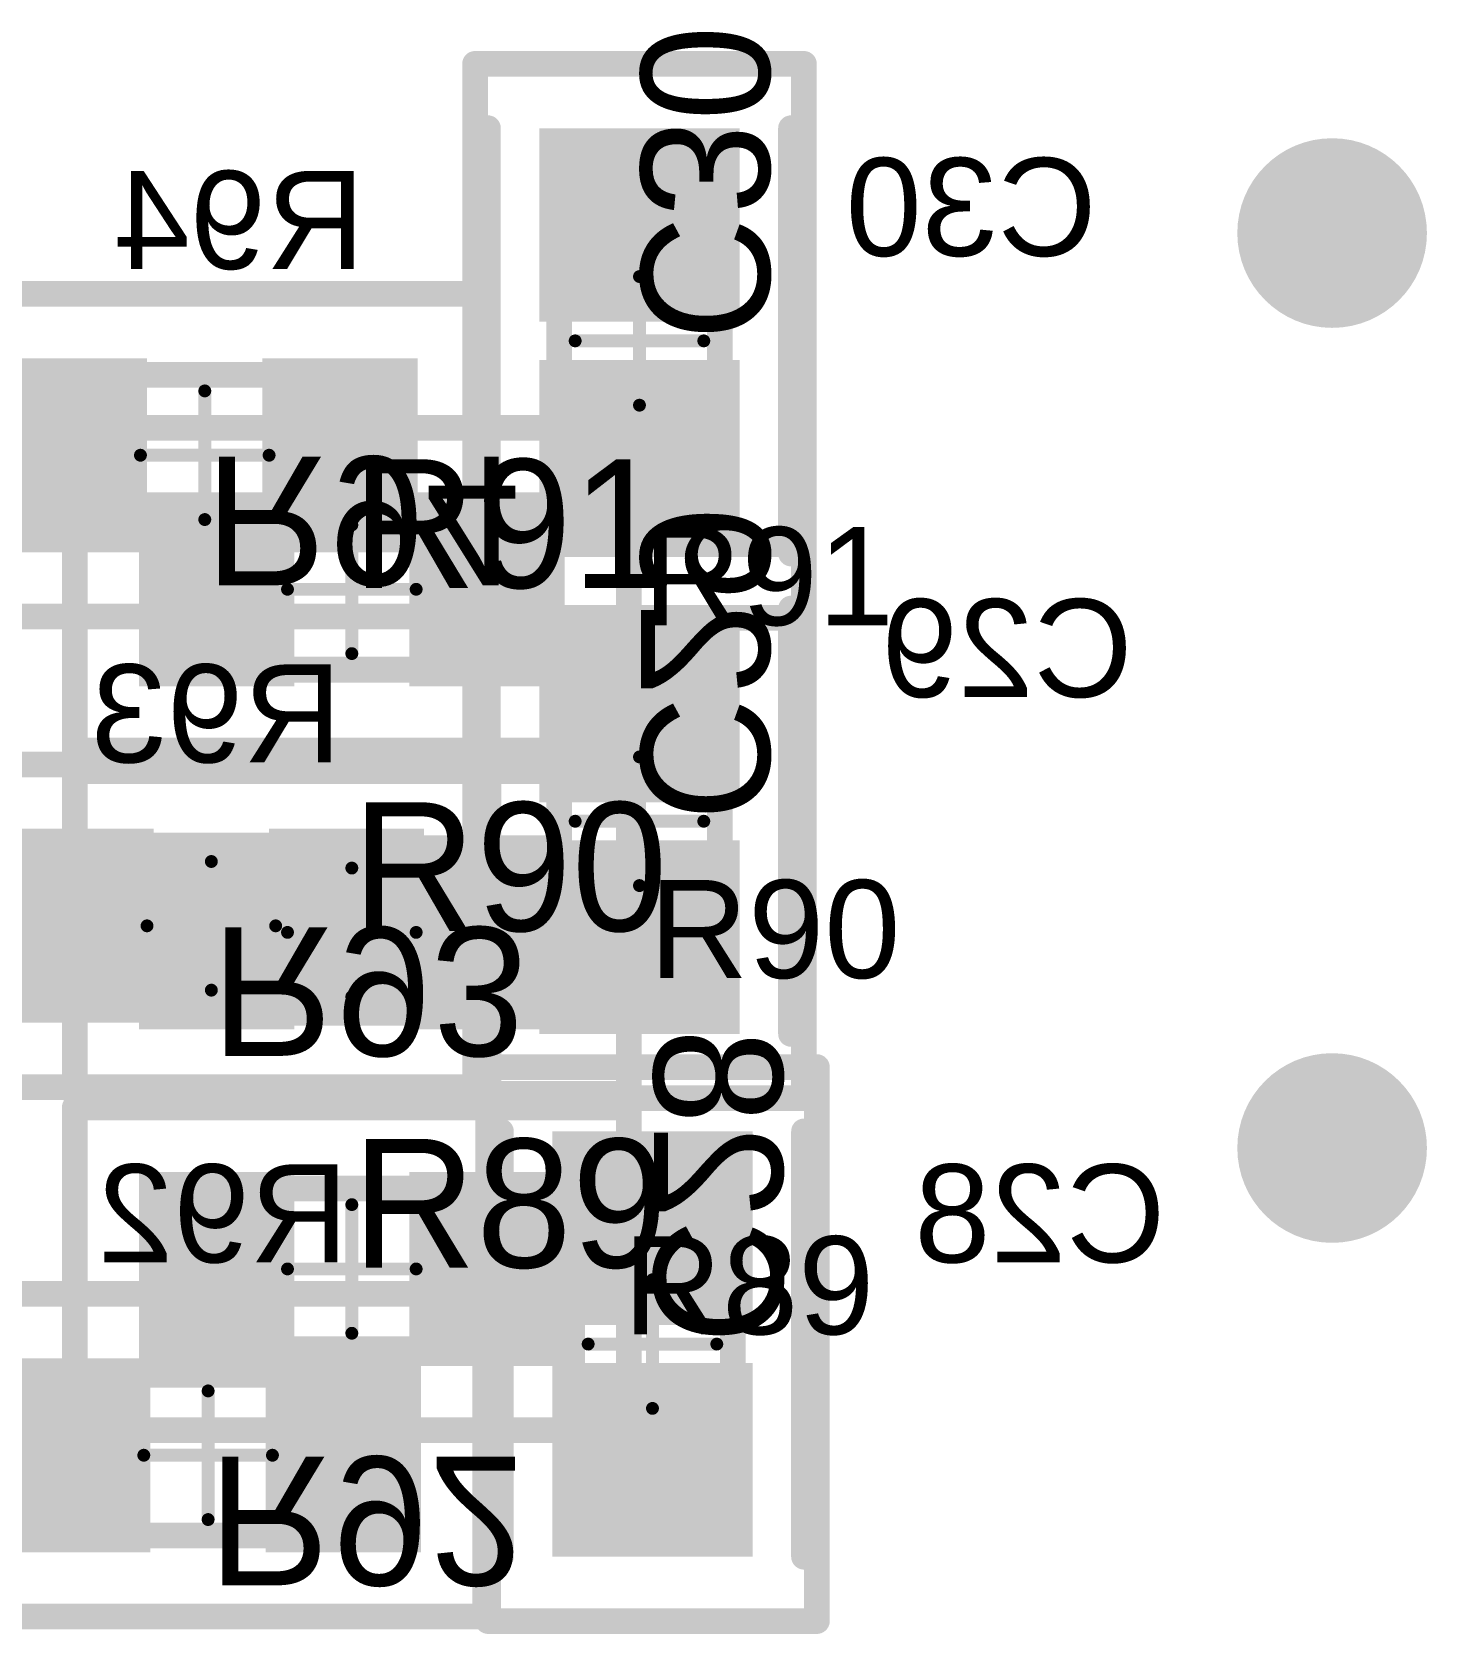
# Model space of a CAD drawing. Header units: millimetres. Extents: x 54 to 247, y 53 to 195.
# Drawn here: x 206.07 to 216.92, y 119.34 to 131.79 of the extents above; entities that cross this region are included whole.
import ezdxf

# ---------------------------------------------------------------- set-up
doc = ezdxf.new("R2010")
doc.units = ezdxf.units.MM
for name, color, linetype in [('BottomOverlay', 54, 'Continuous'), ('BottomPaste', 16, 'Continuous'), ('BottomSolder', 6, 'Continuous'), ('Mechanical10', 56, 'Continuous'), ('Mechanical12', 56, 'Continuous'), ('Mechanical15', 56, 'Continuous'), ('TopOverlay', 2, 'Continuous'), ('TopPaste', 8, 'Continuous'), ('TopSolder', 216, 'Continuous'), ('ViaHoleLayer', 16, 'Continuous')]:
    doc.layers.add(name, color=color, linetype=linetype)
doc.styles.add('Arial', font='arial.ttf', dxfattribs={"height": 0.2})

# ---------------------------------------------------------------- blocks, each defined once
blk = doc.blocks.new('V______CRCW0805__3_IPC_A_B_95')
at = {"layer": 'BottomPaste'}
for points in [[(-1.654, 0.754), (-0.448, 0.754), (-0.448, -0.754), (-1.654, -0.754)], [(0.448, 0.754), (1.654, 0.754), (1.654, -0.754), (0.448, -0.754)]]:
    blk.add_hatch(color=16, dxfattribs=at).paths.add_polyline_path(points)
at = {"layer": 'BottomSolder'}
for points in [[(-1.654, 0.754), (-0.448, 0.754), (-0.448, -0.754), (-1.654, -0.754)], [(0.448, 0.754), (1.654, 0.754), (1.654, -0.754), (0.448, -0.754)]]:
    blk.add_hatch(color=6, dxfattribs=at).paths.add_polyline_path(points)
at = {"layer": 'BottomOverlay', "const_width": 0.2}
for points in [[(-0.073, 0.625), (0.073, 0.625)], [(-0.073, -0.625), (0.073, -0.625)]]:
    blk.add_lwpolyline(points, dxfattribs=at)
at = {"layer": 'BottomOverlay', "const_width": 0.1}
for points in [[(-0.123, 0.625, 1), (-0.023, 0.625, 1)], [(0.023, 0.625, 1), (0.123, 0.625, 1)], [(-0.123, -0.625, 1), (-0.023, -0.625, 1)], [(0.023, -0.625, 1), (0.123, -0.625, 1)]]:
    blk.add_lwpolyline(points, format="xyb", close=True, dxfattribs=at)
at = {"layer": 'Mechanical10', "const_width": 0.2}
for points in [[(-2.154, 1.254), (2.154, 1.254)], [(-2.154, -1.254), (-2.154, 1.254)], [(2.154, -1.254), (2.154, 1.254)], [(-2.154, -1.254), (2.154, -1.254)]]:
    blk.add_lwpolyline(points, dxfattribs=at)
at = {"layer": 'Mechanical10', "const_width": 0.1}
for points in [[(-2.204, 1.254, 1), (-2.104, 1.254, 1)], [(-2.204, 1.254, 1), (-2.104, 1.254, 1)], [(2.104, 1.254, 1), (2.204, 1.254, 1)], [(2.104, 1.254, 1), (2.204, 1.254, 1)], [(-2.204, -1.254, 1), (-2.104, -1.254, 1)], [(-2.204, -1.254, 1), (-2.104, -1.254, 1)], [(2.104, -1.254, 1), (2.204, -1.254, 1)], [(2.104, -1.254, 1), (2.204, -1.254, 1)]]:
    blk.add_lwpolyline(points, format="xyb", close=True, dxfattribs=at)
at = {"layer": 'Mechanical12', "const_width": 0.2}
for points in [[(-1, 0.625), (1, 0.625)], [(-1, -0.625), (-1, 0.625)], [(1, -0.625), (1, 0.625)], [(-1, -0.625), (1, -0.625)]]:
    blk.add_lwpolyline(points, dxfattribs=at)
at = {"layer": 'Mechanical12', "const_width": 0.1}
for points in [[(-1.05, 0.625, 1), (-0.95, 0.625, 1)], [(-1.05, 0.625, 1), (-0.95, 0.625, 1)], [(0.95, 0.625, 1), (1.05, 0.625, 1)], [(0.95, 0.625, 1), (1.05, 0.625, 1)], [(-1.05, -0.625, 1), (-0.95, -0.625, 1)], [(-1.05, -0.625, 1), (-0.95, -0.625, 1)], [(0.95, -0.625, 1), (1.05, -0.625, 1)], [(0.95, -0.625, 1), (1.05, -0.625, 1)]]:
    blk.add_lwpolyline(points, format="xyb", close=True, dxfattribs=at)
at = {"layer": 'Mechanical15'}
for points, const_width in [([(-2.154, 1.254), (2.154, 1.254)], 0.2), ([(-2.154, -1.254), (-2.154, 1.254)], 0.2), ([(2.154, -1.254), (2.154, 1.254)], 0.2), ([(0, -0.5), (0, 0.5)], 0.1), ([(-0.5, 0), (0.5, 0)], 0.1), ([(-2.154, -1.254), (2.154, -1.254)], 0.2)]:
    blk.add_lwpolyline(points, dxfattribs=dict(at, const_width=const_width))
for points, const_width in [([(-2.204, 1.254, 1), (-2.104, 1.254, 1)], 0.1), ([(-2.204, 1.254, 1), (-2.104, 1.254, 1)], 0.1), ([(2.104, 1.254, 1), (2.204, 1.254, 1)], 0.1), ([(2.104, 1.254, 1), (2.204, 1.254, 1)], 0.1), ([(-0.025, 0.5, 1), (0.025, 0.5, 1)], 0.05), ([(-0.525, 0, 1), (-0.475, 0, 1)], 0.05), ([(0.475, 0, 1), (0.525, 0, 1)], 0.05), ([(-0.025, -0.5, 1), (0.025, -0.5, 1)], 0.05), ([(-2.204, -1.254, 1), (-2.104, -1.254, 1)], 0.1), ([(-2.204, -1.254, 1), (-2.104, -1.254, 1)], 0.1), ([(2.104, -1.254, 1), (2.204, -1.254, 1)], 0.1), ([(2.104, -1.254, 1), (2.204, -1.254, 1)], 0.1)]:
    blk.add_lwpolyline(points, format="xyb", close=True, dxfattribs=dict(at, const_width=const_width))
at = {"layer": 'Mechanical10', "text_generation_flag": 2}
blk.add_text('R94', height=1, rotation=180, dxfattribs=at).set_placement((0, -0.011))
blk = doc.blocks.new('V______CRCW0805__3_IPC_A_B_96')
at = {"layer": 'BottomPaste'}
for points in [[(-1.654, 0.754), (-0.448, 0.754), (-0.448, -0.754), (-1.654, -0.754)], [(0.448, 0.754), (1.654, 0.754), (1.654, -0.754), (0.448, -0.754)]]:
    blk.add_hatch(color=16, dxfattribs=at).paths.add_polyline_path(points)
at = {"layer": 'BottomSolder'}
for points in [[(-1.654, 0.754), (-0.448, 0.754), (-0.448, -0.754), (-1.654, -0.754)], [(0.448, 0.754), (1.654, 0.754), (1.654, -0.754), (0.448, -0.754)]]:
    blk.add_hatch(color=6, dxfattribs=at).paths.add_polyline_path(points)
at = {"layer": 'BottomOverlay', "const_width": 0.2}
for points in [[(-0.073, 0.625), (0.073, 0.625)], [(-0.073, -0.625), (0.073, -0.625)]]:
    blk.add_lwpolyline(points, dxfattribs=at)
at = {"layer": 'BottomOverlay', "const_width": 0.1}
for points in [[(-0.123, 0.625, 1), (-0.023, 0.625, 1)], [(0.023, 0.625, 1), (0.123, 0.625, 1)], [(-0.123, -0.625, 1), (-0.023, -0.625, 1)], [(0.023, -0.625, 1), (0.123, -0.625, 1)]]:
    blk.add_lwpolyline(points, format="xyb", close=True, dxfattribs=at)
at = {"layer": 'Mechanical10', "const_width": 0.2}
for points in [[(-2.154, -1.254), (-2.154, 1.254)], [(-2.154, 1.254), (2.154, 1.254)], [(2.154, -1.254), (2.154, 1.254)], [(-2.154, -1.254), (2.154, -1.254)]]:
    blk.add_lwpolyline(points, dxfattribs=at)
at = {"layer": 'Mechanical10', "const_width": 0.1}
for points in [[(-2.204, 1.254, 1), (-2.104, 1.254, 1)], [(-2.204, 1.254, 1), (-2.104, 1.254, 1)], [(2.104, 1.254, 1), (2.204, 1.254, 1)], [(2.104, 1.254, 1), (2.204, 1.254, 1)], [(-2.204, -1.254, 1), (-2.104, -1.254, 1)], [(-2.204, -1.254, 1), (-2.104, -1.254, 1)], [(2.104, -1.254, 1), (2.204, -1.254, 1)], [(2.104, -1.254, 1), (2.204, -1.254, 1)]]:
    blk.add_lwpolyline(points, format="xyb", close=True, dxfattribs=at)
at = {"layer": 'Mechanical12', "const_width": 0.2}
for points in [[(-1, -0.625), (-1, 0.625)], [(-1, 0.625), (1, 0.625)], [(1, -0.625), (1, 0.625)], [(-1, -0.625), (1, -0.625)]]:
    blk.add_lwpolyline(points, dxfattribs=at)
at = {"layer": 'Mechanical12', "const_width": 0.1}
for points in [[(-1.05, 0.625, 1), (-0.95, 0.625, 1)], [(-1.05, 0.625, 1), (-0.95, 0.625, 1)], [(0.95, 0.625, 1), (1.05, 0.625, 1)], [(0.95, 0.625, 1), (1.05, 0.625, 1)], [(-1.05, -0.625, 1), (-0.95, -0.625, 1)], [(-1.05, -0.625, 1), (-0.95, -0.625, 1)], [(0.95, -0.625, 1), (1.05, -0.625, 1)], [(0.95, -0.625, 1), (1.05, -0.625, 1)]]:
    blk.add_lwpolyline(points, format="xyb", close=True, dxfattribs=at)
at = {"layer": 'Mechanical15'}
for points, const_width in [([(-2.154, -1.254), (-2.154, 1.254)], 0.2), ([(-2.154, 1.254), (2.154, 1.254)], 0.2), ([(2.154, -1.254), (2.154, 1.254)], 0.2), ([(0, -0.5), (0, 0.5)], 0.1), ([(-0.5, 0), (0.5, 0)], 0.1), ([(-2.154, -1.254), (2.154, -1.254)], 0.2)]:
    blk.add_lwpolyline(points, dxfattribs=dict(at, const_width=const_width))
for points, const_width in [([(-2.204, 1.254, 1), (-2.104, 1.254, 1)], 0.1), ([(-2.204, 1.254, 1), (-2.104, 1.254, 1)], 0.1), ([(2.104, 1.254, 1), (2.204, 1.254, 1)], 0.1), ([(2.104, 1.254, 1), (2.204, 1.254, 1)], 0.1), ([(-0.025, 0.5, 1), (0.025, 0.5, 1)], 0.05), ([(-0.525, 0, 1), (-0.475, 0, 1)], 0.05), ([(0.475, 0, 1), (0.525, 0, 1)], 0.05), ([(-0.025, -0.5, 1), (0.025, -0.5, 1)], 0.05), ([(-2.204, -1.254, 1), (-2.104, -1.254, 1)], 0.1), ([(-2.204, -1.254, 1), (-2.104, -1.254, 1)], 0.1), ([(2.104, -1.254, 1), (2.204, -1.254, 1)], 0.1), ([(2.104, -1.254, 1), (2.204, -1.254, 1)], 0.1)]:
    blk.add_lwpolyline(points, format="xyb", close=True, dxfattribs=dict(at, const_width=const_width))
at = {"layer": 'Mechanical10', "text_generation_flag": 2}
blk.add_text('R93', height=1, rotation=180, dxfattribs=at).set_placement((0, -0.011))
blk = doc.blocks.new('V______CRCW0805__3_IPC_A_B_97')
at = {"layer": 'BottomPaste'}
for points in [[(-1.654, 0.754), (-0.448, 0.754), (-0.448, -0.754), (-1.654, -0.754)], [(0.448, 0.754), (1.654, 0.754), (1.654, -0.754), (0.448, -0.754)]]:
    blk.add_hatch(color=16, dxfattribs=at).paths.add_polyline_path(points)
at = {"layer": 'BottomSolder'}
for points in [[(-1.654, 0.754), (-0.448, 0.754), (-0.448, -0.754), (-1.654, -0.754)], [(0.448, 0.754), (1.654, 0.754), (1.654, -0.754), (0.448, -0.754)]]:
    blk.add_hatch(color=6, dxfattribs=at).paths.add_polyline_path(points)
at = {"layer": 'BottomOverlay', "const_width": 0.2}
for points in [[(-0.073, 0.625), (0.073, 0.625)], [(-0.073, -0.625), (0.073, -0.625)]]:
    blk.add_lwpolyline(points, dxfattribs=at)
at = {"layer": 'BottomOverlay', "const_width": 0.1}
for points in [[(-0.123, 0.625, 1), (-0.023, 0.625, 1)], [(0.023, 0.625, 1), (0.123, 0.625, 1)], [(-0.123, -0.625, 1), (-0.023, -0.625, 1)], [(0.023, -0.625, 1), (0.123, -0.625, 1)]]:
    blk.add_lwpolyline(points, format="xyb", close=True, dxfattribs=at)
at = {"layer": 'Mechanical10', "const_width": 0.2}
for points in [[(-2.154, 1.254), (2.154, 1.254)], [(-2.154, -1.254), (-2.154, 1.254)], [(2.154, -1.254), (2.154, 1.254)], [(-2.154, -1.254), (2.154, -1.254)]]:
    blk.add_lwpolyline(points, dxfattribs=at)
at = {"layer": 'Mechanical10', "const_width": 0.1}
for points in [[(-2.204, 1.254, 1), (-2.104, 1.254, 1)], [(-2.204, 1.254, 1), (-2.104, 1.254, 1)], [(2.104, 1.254, 1), (2.204, 1.254, 1)], [(2.104, 1.254, 1), (2.204, 1.254, 1)], [(-2.204, -1.254, 1), (-2.104, -1.254, 1)], [(-2.204, -1.254, 1), (-2.104, -1.254, 1)], [(2.104, -1.254, 1), (2.204, -1.254, 1)], [(2.104, -1.254, 1), (2.204, -1.254, 1)]]:
    blk.add_lwpolyline(points, format="xyb", close=True, dxfattribs=at)
at = {"layer": 'Mechanical12', "const_width": 0.2}
for points in [[(-1, 0.625), (1, 0.625)], [(-1, -0.625), (-1, 0.625)], [(1, -0.625), (1, 0.625)], [(-1, -0.625), (1, -0.625)]]:
    blk.add_lwpolyline(points, dxfattribs=at)
at = {"layer": 'Mechanical12', "const_width": 0.1}
for points in [[(-1.05, 0.625, 1), (-0.95, 0.625, 1)], [(-1.05, 0.625, 1), (-0.95, 0.625, 1)], [(0.95, 0.625, 1), (1.05, 0.625, 1)], [(0.95, 0.625, 1), (1.05, 0.625, 1)], [(-1.05, -0.625, 1), (-0.95, -0.625, 1)], [(-1.05, -0.625, 1), (-0.95, -0.625, 1)], [(0.95, -0.625, 1), (1.05, -0.625, 1)], [(0.95, -0.625, 1), (1.05, -0.625, 1)]]:
    blk.add_lwpolyline(points, format="xyb", close=True, dxfattribs=at)
at = {"layer": 'Mechanical15'}
for points, const_width in [([(-2.154, 1.254), (2.154, 1.254)], 0.2), ([(-2.154, -1.254), (-2.154, 1.254)], 0.2), ([(2.154, -1.254), (2.154, 1.254)], 0.2), ([(0, -0.5), (0, 0.5)], 0.1), ([(-0.5, 0), (0.5, 0)], 0.1), ([(-2.154, -1.254), (2.154, -1.254)], 0.2)]:
    blk.add_lwpolyline(points, dxfattribs=dict(at, const_width=const_width))
for points, const_width in [([(-2.204, 1.254, 1), (-2.104, 1.254, 1)], 0.1), ([(-2.204, 1.254, 1), (-2.104, 1.254, 1)], 0.1), ([(2.104, 1.254, 1), (2.204, 1.254, 1)], 0.1), ([(2.104, 1.254, 1), (2.204, 1.254, 1)], 0.1), ([(-0.025, 0.5, 1), (0.025, 0.5, 1)], 0.05), ([(-0.525, 0, 1), (-0.475, 0, 1)], 0.05), ([(0.475, 0, 1), (0.525, 0, 1)], 0.05), ([(-0.025, -0.5, 1), (0.025, -0.5, 1)], 0.05), ([(-2.204, -1.254, 1), (-2.104, -1.254, 1)], 0.1), ([(-2.204, -1.254, 1), (-2.104, -1.254, 1)], 0.1), ([(2.104, -1.254, 1), (2.204, -1.254, 1)], 0.1), ([(2.104, -1.254, 1), (2.204, -1.254, 1)], 0.1)]:
    blk.add_lwpolyline(points, format="xyb", close=True, dxfattribs=dict(at, const_width=const_width))
at = {"layer": 'Mechanical10', "text_generation_flag": 2}
blk.add_text('R92', height=1, rotation=180, dxfattribs=at).set_placement((0, -0.011))
blk = doc.blocks.new('V______CRCW0805__3_IPC_A_98')
at = {"layer": 'TopPaste'}
for points in [[(-1.654, 0.754), (-0.448, 0.754), (-0.448, -0.754), (-1.654, -0.754)], [(0.448, 0.754), (1.654, 0.754), (1.654, -0.754), (0.448, -0.754)]]:
    blk.add_hatch(color=8, dxfattribs=at).paths.add_polyline_path(points)
at = {"layer": 'TopSolder'}
for points in [[(-1.654, 0.754), (-0.448, 0.754), (-0.448, -0.754), (-1.654, -0.754)], [(0.448, 0.754), (1.654, 0.754), (1.654, -0.754), (0.448, -0.754)]]:
    blk.add_hatch(color=216, dxfattribs=at).paths.add_polyline_path(points)
at = {"layer": 'Mechanical10', "const_width": 0.2}
for points in [[(-2.154, 1.254), (2.154, 1.254)], [(-2.154, -1.254), (-2.154, 1.254)], [(2.154, -1.254), (2.154, 1.254)], [(-2.154, -1.254), (2.154, -1.254)]]:
    blk.add_lwpolyline(points, dxfattribs=at)
at = {"layer": 'Mechanical10', "const_width": 0.1}
for points in [[(-2.204, 1.254, 1), (-2.104, 1.254, 1)], [(-2.204, 1.254, 1), (-2.104, 1.254, 1)], [(2.104, 1.254, 1), (2.204, 1.254, 1)], [(2.104, 1.254, 1), (2.204, 1.254, 1)], [(-2.204, -1.254, 1), (-2.104, -1.254, 1)], [(-2.204, -1.254, 1), (-2.104, -1.254, 1)], [(2.104, -1.254, 1), (2.204, -1.254, 1)], [(2.104, -1.254, 1), (2.204, -1.254, 1)]]:
    blk.add_lwpolyline(points, format="xyb", close=True, dxfattribs=at)
at = {"layer": 'Mechanical12', "const_width": 0.2}
for points in [[(-1, 0.625), (1, 0.625)], [(-1, -0.625), (-1, 0.625)], [(1, -0.625), (1, 0.625)], [(-1, -0.625), (1, -0.625)]]:
    blk.add_lwpolyline(points, dxfattribs=at)
at = {"layer": 'Mechanical12', "const_width": 0.1}
for points in [[(-1.05, 0.625, 1), (-0.95, 0.625, 1)], [(-1.05, 0.625, 1), (-0.95, 0.625, 1)], [(0.95, 0.625, 1), (1.05, 0.625, 1)], [(0.95, 0.625, 1), (1.05, 0.625, 1)], [(-1.05, -0.625, 1), (-0.95, -0.625, 1)], [(-1.05, -0.625, 1), (-0.95, -0.625, 1)], [(0.95, -0.625, 1), (1.05, -0.625, 1)], [(0.95, -0.625, 1), (1.05, -0.625, 1)]]:
    blk.add_lwpolyline(points, format="xyb", close=True, dxfattribs=at)
at = {"layer": 'Mechanical15'}
for points, const_width in [([(-2.154, 1.254), (2.154, 1.254)], 0.2), ([(-2.154, -1.254), (-2.154, 1.254)], 0.2), ([(2.154, -1.254), (2.154, 1.254)], 0.2), ([(0, -0.5), (0, 0.5)], 0.1), ([(-0.5, 0), (0.5, 0)], 0.1), ([(-2.154, -1.254), (2.154, -1.254)], 0.2)]:
    blk.add_lwpolyline(points, dxfattribs=dict(at, const_width=const_width))
for points, const_width in [([(-2.204, 1.254, 1), (-2.104, 1.254, 1)], 0.1), ([(-2.204, 1.254, 1), (-2.104, 1.254, 1)], 0.1), ([(2.104, 1.254, 1), (2.204, 1.254, 1)], 0.1), ([(2.104, 1.254, 1), (2.204, 1.254, 1)], 0.1), ([(-0.025, 0.5, 1), (0.025, 0.5, 1)], 0.05), ([(-0.525, 0, 1), (-0.475, 0, 1)], 0.05), ([(0.475, 0, 1), (0.525, 0, 1)], 0.05), ([(-0.025, -0.5, 1), (0.025, -0.5, 1)], 0.05), ([(-2.204, -1.254, 1), (-2.104, -1.254, 1)], 0.1), ([(-2.204, -1.254, 1), (-2.104, -1.254, 1)], 0.1), ([(2.104, -1.254, 1), (2.204, -1.254, 1)], 0.1), ([(2.104, -1.254, 1), (2.204, -1.254, 1)], 0.1)]:
    blk.add_lwpolyline(points, format="xyb", close=True, dxfattribs=dict(at, const_width=const_width))
at = {"layer": 'TopOverlay', "const_width": 0.2}
for points in [[(-0.073, 0.625), (0.073, 0.625)], [(-0.073, -0.625), (0.073, -0.625)]]:
    blk.add_lwpolyline(points, dxfattribs=at)
at = {"layer": 'TopOverlay', "const_width": 0.1}
for points in [[(-0.123, 0.625, 1), (-0.023, 0.625, 1)], [(0.023, 0.625, 1), (0.123, 0.625, 1)], [(-0.123, -0.625, 1), (-0.023, -0.625, 1)], [(0.023, -0.625, 1), (0.123, -0.625, 1)]]:
    blk.add_lwpolyline(points, format="xyb", close=True, dxfattribs=at)
at = {"layer": 'Mechanical10'}
blk.add_text('R91', height=1, rotation=360, dxfattribs=at).set_placement((0, 0.011))
blk = doc.blocks.new('V______CRCW0805__3_IPC_A_99')
at = {"layer": 'TopPaste'}
for points in [[(-1.654, 0.754), (-0.448, 0.754), (-0.448, -0.754), (-1.654, -0.754)], [(0.448, 0.754), (1.654, 0.754), (1.654, -0.754), (0.448, -0.754)]]:
    blk.add_hatch(color=8, dxfattribs=at).paths.add_polyline_path(points)
at = {"layer": 'TopSolder'}
for points in [[(-1.654, 0.754), (-0.448, 0.754), (-0.448, -0.754), (-1.654, -0.754)], [(0.448, 0.754), (1.654, 0.754), (1.654, -0.754), (0.448, -0.754)]]:
    blk.add_hatch(color=216, dxfattribs=at).paths.add_polyline_path(points)
at = {"layer": 'Mechanical10', "const_width": 0.2}
for points in [[(-2.154, 1.254), (2.154, 1.254)], [(-2.154, -1.254), (-2.154, 1.254)], [(2.154, -1.254), (2.154, 1.254)], [(-2.154, -1.254), (2.154, -1.254)]]:
    blk.add_lwpolyline(points, dxfattribs=at)
at = {"layer": 'Mechanical10', "const_width": 0.1}
for points in [[(-2.204, 1.254, 1), (-2.104, 1.254, 1)], [(-2.204, 1.254, 1), (-2.104, 1.254, 1)], [(2.104, 1.254, 1), (2.204, 1.254, 1)], [(2.104, 1.254, 1), (2.204, 1.254, 1)], [(-2.204, -1.254, 1), (-2.104, -1.254, 1)], [(-2.204, -1.254, 1), (-2.104, -1.254, 1)], [(2.104, -1.254, 1), (2.204, -1.254, 1)], [(2.104, -1.254, 1), (2.204, -1.254, 1)]]:
    blk.add_lwpolyline(points, format="xyb", close=True, dxfattribs=at)
at = {"layer": 'Mechanical12', "const_width": 0.2}
for points in [[(-1, 0.625), (1, 0.625)], [(-1, -0.625), (-1, 0.625)], [(1, -0.625), (1, 0.625)], [(-1, -0.625), (1, -0.625)]]:
    blk.add_lwpolyline(points, dxfattribs=at)
at = {"layer": 'Mechanical12', "const_width": 0.1}
for points in [[(-1.05, 0.625, 1), (-0.95, 0.625, 1)], [(-1.05, 0.625, 1), (-0.95, 0.625, 1)], [(0.95, 0.625, 1), (1.05, 0.625, 1)], [(0.95, 0.625, 1), (1.05, 0.625, 1)], [(-1.05, -0.625, 1), (-0.95, -0.625, 1)], [(-1.05, -0.625, 1), (-0.95, -0.625, 1)], [(0.95, -0.625, 1), (1.05, -0.625, 1)], [(0.95, -0.625, 1), (1.05, -0.625, 1)]]:
    blk.add_lwpolyline(points, format="xyb", close=True, dxfattribs=at)
at = {"layer": 'Mechanical15'}
for points, const_width in [([(-2.154, 1.254), (2.154, 1.254)], 0.2), ([(-2.154, -1.254), (-2.154, 1.254)], 0.2), ([(2.154, -1.254), (2.154, 1.254)], 0.2), ([(0, -0.5), (0, 0.5)], 0.1), ([(-0.5, 0), (0.5, 0)], 0.1), ([(-2.154, -1.254), (2.154, -1.254)], 0.2)]:
    blk.add_lwpolyline(points, dxfattribs=dict(at, const_width=const_width))
for points, const_width in [([(-2.204, 1.254, 1), (-2.104, 1.254, 1)], 0.1), ([(-2.204, 1.254, 1), (-2.104, 1.254, 1)], 0.1), ([(2.104, 1.254, 1), (2.204, 1.254, 1)], 0.1), ([(2.104, 1.254, 1), (2.204, 1.254, 1)], 0.1), ([(-0.025, 0.5, 1), (0.025, 0.5, 1)], 0.05), ([(-0.525, 0, 1), (-0.475, 0, 1)], 0.05), ([(0.475, 0, 1), (0.525, 0, 1)], 0.05), ([(-0.025, -0.5, 1), (0.025, -0.5, 1)], 0.05), ([(-2.204, -1.254, 1), (-2.104, -1.254, 1)], 0.1), ([(-2.204, -1.254, 1), (-2.104, -1.254, 1)], 0.1), ([(2.104, -1.254, 1), (2.204, -1.254, 1)], 0.1), ([(2.104, -1.254, 1), (2.204, -1.254, 1)], 0.1)]:
    blk.add_lwpolyline(points, format="xyb", close=True, dxfattribs=dict(at, const_width=const_width))
at = {"layer": 'TopOverlay', "const_width": 0.2}
for points in [[(-0.073, 0.625), (0.073, 0.625)], [(-0.073, -0.625), (0.073, -0.625)]]:
    blk.add_lwpolyline(points, dxfattribs=at)
at = {"layer": 'TopOverlay', "const_width": 0.1}
for points in [[(-0.123, 0.625, 1), (-0.023, 0.625, 1)], [(0.023, 0.625, 1), (0.123, 0.625, 1)], [(-0.123, -0.625, 1), (-0.023, -0.625, 1)], [(0.023, -0.625, 1), (0.123, -0.625, 1)]]:
    blk.add_lwpolyline(points, format="xyb", close=True, dxfattribs=at)
at = {"layer": 'Mechanical10'}
blk.add_text('R90', height=1, rotation=360, dxfattribs=at).set_placement((0, 0.011))
blk = doc.blocks.new('V______CRCW0805__3_IPC_A_100')
at = {"layer": 'TopPaste'}
for points in [[(-1.654, 0.754), (-0.448, 0.754), (-0.448, -0.754), (-1.654, -0.754)], [(0.448, 0.754), (1.654, 0.754), (1.654, -0.754), (0.448, -0.754)]]:
    blk.add_hatch(color=8, dxfattribs=at).paths.add_polyline_path(points)
at = {"layer": 'TopSolder'}
for points in [[(-1.654, 0.754), (-0.448, 0.754), (-0.448, -0.754), (-1.654, -0.754)], [(0.448, 0.754), (1.654, 0.754), (1.654, -0.754), (0.448, -0.754)]]:
    blk.add_hatch(color=216, dxfattribs=at).paths.add_polyline_path(points)
at = {"layer": 'Mechanical10', "const_width": 0.2}
for points in [[(-2.154, 1.254), (2.154, 1.254)], [(-2.154, -1.254), (-2.154, 1.254)], [(2.154, -1.254), (2.154, 1.254)], [(-2.154, -1.254), (2.154, -1.254)]]:
    blk.add_lwpolyline(points, dxfattribs=at)
at = {"layer": 'Mechanical10', "const_width": 0.1}
for points in [[(-2.204, 1.254, 1), (-2.104, 1.254, 1)], [(-2.204, 1.254, 1), (-2.104, 1.254, 1)], [(2.104, 1.254, 1), (2.204, 1.254, 1)], [(2.104, 1.254, 1), (2.204, 1.254, 1)], [(-2.204, -1.254, 1), (-2.104, -1.254, 1)], [(-2.204, -1.254, 1), (-2.104, -1.254, 1)], [(2.104, -1.254, 1), (2.204, -1.254, 1)], [(2.104, -1.254, 1), (2.204, -1.254, 1)]]:
    blk.add_lwpolyline(points, format="xyb", close=True, dxfattribs=at)
at = {"layer": 'Mechanical12', "const_width": 0.2}
for points in [[(-1, 0.625), (1, 0.625)], [(-1, -0.625), (-1, 0.625)], [(1, -0.625), (1, 0.625)], [(-1, -0.625), (1, -0.625)]]:
    blk.add_lwpolyline(points, dxfattribs=at)
at = {"layer": 'Mechanical12', "const_width": 0.1}
for points in [[(-1.05, 0.625, 1), (-0.95, 0.625, 1)], [(-1.05, 0.625, 1), (-0.95, 0.625, 1)], [(0.95, 0.625, 1), (1.05, 0.625, 1)], [(0.95, 0.625, 1), (1.05, 0.625, 1)], [(-1.05, -0.625, 1), (-0.95, -0.625, 1)], [(-1.05, -0.625, 1), (-0.95, -0.625, 1)], [(0.95, -0.625, 1), (1.05, -0.625, 1)], [(0.95, -0.625, 1), (1.05, -0.625, 1)]]:
    blk.add_lwpolyline(points, format="xyb", close=True, dxfattribs=at)
at = {"layer": 'Mechanical15'}
for points, const_width in [([(-2.154, 1.254), (2.154, 1.254)], 0.2), ([(-2.154, -1.254), (-2.154, 1.254)], 0.2), ([(2.154, -1.254), (2.154, 1.254)], 0.2), ([(0, -0.5), (0, 0.5)], 0.1), ([(-0.5, 0), (0.5, 0)], 0.1), ([(-2.154, -1.254), (2.154, -1.254)], 0.2)]:
    blk.add_lwpolyline(points, dxfattribs=dict(at, const_width=const_width))
for points, const_width in [([(-2.204, 1.254, 1), (-2.104, 1.254, 1)], 0.1), ([(-2.204, 1.254, 1), (-2.104, 1.254, 1)], 0.1), ([(2.104, 1.254, 1), (2.204, 1.254, 1)], 0.1), ([(2.104, 1.254, 1), (2.204, 1.254, 1)], 0.1), ([(-0.025, 0.5, 1), (0.025, 0.5, 1)], 0.05), ([(-0.525, 0, 1), (-0.475, 0, 1)], 0.05), ([(0.475, 0, 1), (0.525, 0, 1)], 0.05), ([(-0.025, -0.5, 1), (0.025, -0.5, 1)], 0.05), ([(-2.204, -1.254, 1), (-2.104, -1.254, 1)], 0.1), ([(-2.204, -1.254, 1), (-2.104, -1.254, 1)], 0.1), ([(2.104, -1.254, 1), (2.204, -1.254, 1)], 0.1), ([(2.104, -1.254, 1), (2.204, -1.254, 1)], 0.1)]:
    blk.add_lwpolyline(points, format="xyb", close=True, dxfattribs=dict(at, const_width=const_width))
at = {"layer": 'TopOverlay', "const_width": 0.2}
for points in [[(-0.073, 0.625), (0.073, 0.625)], [(-0.073, -0.625), (0.073, -0.625)]]:
    blk.add_lwpolyline(points, dxfattribs=at)
at = {"layer": 'TopOverlay', "const_width": 0.1}
for points in [[(-0.123, 0.625, 1), (-0.023, 0.625, 1)], [(0.023, 0.625, 1), (0.123, 0.625, 1)], [(-0.123, -0.625, 1), (-0.023, -0.625, 1)], [(0.023, -0.625, 1), (0.123, -0.625, 1)]]:
    blk.add_lwpolyline(points, format="xyb", close=True, dxfattribs=at)
at = {"layer": 'Mechanical10'}
blk.add_text('R89', height=1, rotation=360, dxfattribs=at).set_placement((0, 0.011))
blk = doc.blocks.new('KEMET_C0805C_DN_IPC_A_B_156')
at = {"layer": 'BottomPaste'}
for points in [[(-1.653, 0.778), (-0.148, 0.778), (-0.148, -0.778), (-1.653, -0.778)], [(0.148, 0.778), (1.653, 0.778), (1.653, -0.778), (0.148, -0.778)]]:
    blk.add_hatch(color=16, dxfattribs=at).paths.add_polyline_path(points)
at = {"layer": 'BottomSolder'}
for points in [[(-1.653, 0.778), (-0.148, 0.778), (-0.148, -0.778), (-1.653, -0.778)], [(0.148, 0.778), (1.653, 0.778), (1.653, -0.778), (0.148, -0.778)]]:
    blk.add_hatch(color=6, dxfattribs=at).paths.add_polyline_path(points)
at = {"layer": 'BottomOverlay', "const_width": 0.2}
for points in [[(-1.653, 1.178), (1.653, 1.178)], [(-1.653, -1.178), (1.653, -1.178)]]:
    blk.add_lwpolyline(points, dxfattribs=at)
at = {"layer": 'BottomOverlay', "const_width": 0.1}
for points in [[(-1.703, 1.178, 1), (-1.603, 1.178, 1)], [(1.603, 1.178, 1), (1.703, 1.178, 1)], [(-1.703, -1.178, 1), (-1.603, -1.178, 1)], [(1.603, -1.178, 1), (1.703, -1.178, 1)]]:
    blk.add_lwpolyline(points, format="xyb", close=True, dxfattribs=at)
at = {"layer": 'Mechanical10', "const_width": 0.2}
for points in [[(-2.153, 1.278), (2.153, 1.278)], [(-2.153, 1.278), (-2.153, -1.278)], [(2.153, 1.278), (2.153, -1.278)], [(-2.153, -1.278), (2.153, -1.278)]]:
    blk.add_lwpolyline(points, dxfattribs=at)
at = {"layer": 'Mechanical10', "const_width": 0.1}
for points in [[(-2.203, 1.278, 1), (-2.103, 1.278, 1)], [(-2.203, 1.278, 1), (-2.103, 1.278, 1)], [(2.103, 1.278, 1), (2.203, 1.278, 1)], [(2.103, 1.278, 1), (2.203, 1.278, 1)], [(-2.203, -1.278, 1), (-2.103, -1.278, 1)], [(-2.203, -1.278, 1), (-2.103, -1.278, 1)], [(2.103, -1.278, 1), (2.203, -1.278, 1)], [(2.103, -1.278, 1), (2.203, -1.278, 1)]]:
    blk.add_lwpolyline(points, format="xyb", close=True, dxfattribs=at)
at = {"layer": 'Mechanical12', "const_width": 0.2}
for points in [[(-1, 0.625), (1, 0.625)], [(-1, 0.625), (-1, -0.625)], [(1, 0.625), (1, -0.625)], [(-1, -0.625), (1, -0.625)]]:
    blk.add_lwpolyline(points, dxfattribs=at)
at = {"layer": 'Mechanical12', "const_width": 0.1}
for points in [[(-1.05, 0.625, 1), (-0.95, 0.625, 1)], [(-1.05, 0.625, 1), (-0.95, 0.625, 1)], [(0.95, 0.625, 1), (1.05, 0.625, 1)], [(0.95, 0.625, 1), (1.05, 0.625, 1)], [(-1.05, -0.625, 1), (-0.95, -0.625, 1)], [(-1.05, -0.625, 1), (-0.95, -0.625, 1)], [(0.95, -0.625, 1), (1.05, -0.625, 1)], [(0.95, -0.625, 1), (1.05, -0.625, 1)]]:
    blk.add_lwpolyline(points, format="xyb", close=True, dxfattribs=at)
at = {"layer": 'Mechanical15'}
for points, const_width in [([(-2.153, 1.278), (2.153, 1.278)], 0.2), ([(-2.153, 1.278), (-2.153, -1.278)], 0.2), ([(2.153, 1.278), (2.153, -1.278)], 0.2), ([(0, 0.5), (0, -0.5)], 0.1), ([(-0.5, 0), (0.5, 0)], 0.1), ([(-2.153, -1.278), (2.153, -1.278)], 0.2)]:
    blk.add_lwpolyline(points, dxfattribs=dict(at, const_width=const_width))
for points, const_width in [([(-2.203, 1.278, 1), (-2.103, 1.278, 1)], 0.1), ([(-2.203, 1.278, 1), (-2.103, 1.278, 1)], 0.1), ([(2.103, 1.278, 1), (2.203, 1.278, 1)], 0.1), ([(2.103, 1.278, 1), (2.203, 1.278, 1)], 0.1), ([(-0.025, 0.5, 1), (0.025, 0.5, 1)], 0.05), ([(-0.525, 0, 1), (-0.475, 0, 1)], 0.05), ([(0.475, 0, 1), (0.525, 0, 1)], 0.05), ([(-0.025, -0.5, 1), (0.025, -0.5, 1)], 0.05), ([(-2.203, -1.278, 1), (-2.103, -1.278, 1)], 0.1), ([(-2.203, -1.278, 1), (-2.103, -1.278, 1)], 0.1), ([(2.103, -1.278, 1), (2.203, -1.278, 1)], 0.1), ([(2.103, -1.278, 1), (2.203, -1.278, 1)], 0.1)]:
    blk.add_lwpolyline(points, format="xyb", close=True, dxfattribs=dict(at, const_width=const_width))
at = {"layer": 'Mechanical10', "text_generation_flag": 2}
blk.add_text('C30', height=1, rotation=180, dxfattribs=at).set_placement((0, -0.011))
blk = doc.blocks.new('KEMET_C0805C_DN_IPC_A_B_157')
at = {"layer": 'BottomPaste'}
for points in [[(-1.653, 0.778), (-0.148, 0.778), (-0.148, -0.778), (-1.653, -0.778)], [(0.148, 0.778), (1.653, 0.778), (1.653, -0.778), (0.148, -0.778)]]:
    blk.add_hatch(color=16, dxfattribs=at).paths.add_polyline_path(points)
at = {"layer": 'BottomSolder'}
for points in [[(-1.653, 0.778), (-0.148, 0.778), (-0.148, -0.778), (-1.653, -0.778)], [(0.148, 0.778), (1.653, 0.778), (1.653, -0.778), (0.148, -0.778)]]:
    blk.add_hatch(color=6, dxfattribs=at).paths.add_polyline_path(points)
at = {"layer": 'BottomOverlay', "const_width": 0.2}
for points in [[(-1.653, 1.178), (1.653, 1.178)], [(-1.653, -1.178), (1.653, -1.178)]]:
    blk.add_lwpolyline(points, dxfattribs=at)
at = {"layer": 'BottomOverlay', "const_width": 0.1}
for points in [[(-1.703, 1.178, 1), (-1.603, 1.178, 1)], [(1.603, 1.178, 1), (1.703, 1.178, 1)], [(-1.703, -1.178, 1), (-1.603, -1.178, 1)], [(1.603, -1.178, 1), (1.703, -1.178, 1)]]:
    blk.add_lwpolyline(points, format="xyb", close=True, dxfattribs=at)
at = {"layer": 'Mechanical10', "const_width": 0.2}
for points in [[(-2.153, 1.278), (2.153, 1.278)], [(-2.153, 1.278), (-2.153, -1.278)], [(2.153, 1.278), (2.153, -1.278)], [(-2.153, -1.278), (2.153, -1.278)]]:
    blk.add_lwpolyline(points, dxfattribs=at)
at = {"layer": 'Mechanical10', "const_width": 0.1}
for points in [[(-2.203, 1.278, 1), (-2.103, 1.278, 1)], [(-2.203, 1.278, 1), (-2.103, 1.278, 1)], [(2.103, 1.278, 1), (2.203, 1.278, 1)], [(2.103, 1.278, 1), (2.203, 1.278, 1)], [(-2.203, -1.278, 1), (-2.103, -1.278, 1)], [(-2.203, -1.278, 1), (-2.103, -1.278, 1)], [(2.103, -1.278, 1), (2.203, -1.278, 1)], [(2.103, -1.278, 1), (2.203, -1.278, 1)]]:
    blk.add_lwpolyline(points, format="xyb", close=True, dxfattribs=at)
at = {"layer": 'Mechanical12', "const_width": 0.2}
for points in [[(-1, 0.625), (1, 0.625)], [(-1, 0.625), (-1, -0.625)], [(1, 0.625), (1, -0.625)], [(-1, -0.625), (1, -0.625)]]:
    blk.add_lwpolyline(points, dxfattribs=at)
at = {"layer": 'Mechanical12', "const_width": 0.1}
for points in [[(-1.05, 0.625, 1), (-0.95, 0.625, 1)], [(-1.05, 0.625, 1), (-0.95, 0.625, 1)], [(0.95, 0.625, 1), (1.05, 0.625, 1)], [(0.95, 0.625, 1), (1.05, 0.625, 1)], [(-1.05, -0.625, 1), (-0.95, -0.625, 1)], [(-1.05, -0.625, 1), (-0.95, -0.625, 1)], [(0.95, -0.625, 1), (1.05, -0.625, 1)], [(0.95, -0.625, 1), (1.05, -0.625, 1)]]:
    blk.add_lwpolyline(points, format="xyb", close=True, dxfattribs=at)
at = {"layer": 'Mechanical15'}
for points, const_width in [([(-2.153, 1.278), (2.153, 1.278)], 0.2), ([(-2.153, 1.278), (-2.153, -1.278)], 0.2), ([(2.153, 1.278), (2.153, -1.278)], 0.2), ([(0, 0.5), (0, -0.5)], 0.1), ([(-0.5, 0), (0.5, 0)], 0.1), ([(-2.153, -1.278), (2.153, -1.278)], 0.2)]:
    blk.add_lwpolyline(points, dxfattribs=dict(at, const_width=const_width))
for points, const_width in [([(-2.203, 1.278, 1), (-2.103, 1.278, 1)], 0.1), ([(-2.203, 1.278, 1), (-2.103, 1.278, 1)], 0.1), ([(2.103, 1.278, 1), (2.203, 1.278, 1)], 0.1), ([(2.103, 1.278, 1), (2.203, 1.278, 1)], 0.1), ([(-0.025, 0.5, 1), (0.025, 0.5, 1)], 0.05), ([(-0.525, 0, 1), (-0.475, 0, 1)], 0.05), ([(0.475, 0, 1), (0.525, 0, 1)], 0.05), ([(-0.025, -0.5, 1), (0.025, -0.5, 1)], 0.05), ([(-2.203, -1.278, 1), (-2.103, -1.278, 1)], 0.1), ([(-2.203, -1.278, 1), (-2.103, -1.278, 1)], 0.1), ([(2.103, -1.278, 1), (2.203, -1.278, 1)], 0.1), ([(2.103, -1.278, 1), (2.203, -1.278, 1)], 0.1)]:
    blk.add_lwpolyline(points, format="xyb", close=True, dxfattribs=dict(at, const_width=const_width))
at = {"layer": 'Mechanical10', "text_generation_flag": 2}
blk.add_text('C29', height=1, rotation=180, dxfattribs=at).set_placement((0, -0.011))
blk = doc.blocks.new('KEMET_C0805C_DN_IPC_A_B_158')
at = {"layer": 'BottomPaste'}
for points in [[(-1.653, 0.778), (-0.148, 0.778), (-0.148, -0.778), (-1.653, -0.778)], [(0.148, 0.778), (1.653, 0.778), (1.653, -0.778), (0.148, -0.778)]]:
    blk.add_hatch(color=16, dxfattribs=at).paths.add_polyline_path(points)
at = {"layer": 'BottomSolder'}
for points in [[(-1.653, 0.778), (-0.148, 0.778), (-0.148, -0.778), (-1.653, -0.778)], [(0.148, 0.778), (1.653, 0.778), (1.653, -0.778), (0.148, -0.778)]]:
    blk.add_hatch(color=6, dxfattribs=at).paths.add_polyline_path(points)
at = {"layer": 'BottomOverlay', "const_width": 0.2}
for points in [[(-1.653, 1.178), (1.653, 1.178)], [(-1.653, -1.178), (1.653, -1.178)]]:
    blk.add_lwpolyline(points, dxfattribs=at)
at = {"layer": 'BottomOverlay', "const_width": 0.1}
for points in [[(-1.703, 1.178, 1), (-1.603, 1.178, 1)], [(1.603, 1.178, 1), (1.703, 1.178, 1)], [(-1.703, -1.178, 1), (-1.603, -1.178, 1)], [(1.603, -1.178, 1), (1.703, -1.178, 1)]]:
    blk.add_lwpolyline(points, format="xyb", close=True, dxfattribs=at)
at = {"layer": 'Mechanical10', "const_width": 0.2}
for points in [[(-2.153, 1.278), (2.153, 1.278)], [(-2.153, 1.278), (-2.153, -1.278)], [(2.153, 1.278), (2.153, -1.278)], [(-2.153, -1.278), (2.153, -1.278)]]:
    blk.add_lwpolyline(points, dxfattribs=at)
at = {"layer": 'Mechanical10', "const_width": 0.1}
for points in [[(-2.203, 1.278, 1), (-2.103, 1.278, 1)], [(-2.203, 1.278, 1), (-2.103, 1.278, 1)], [(2.103, 1.278, 1), (2.203, 1.278, 1)], [(2.103, 1.278, 1), (2.203, 1.278, 1)], [(-2.203, -1.278, 1), (-2.103, -1.278, 1)], [(-2.203, -1.278, 1), (-2.103, -1.278, 1)], [(2.103, -1.278, 1), (2.203, -1.278, 1)], [(2.103, -1.278, 1), (2.203, -1.278, 1)]]:
    blk.add_lwpolyline(points, format="xyb", close=True, dxfattribs=at)
at = {"layer": 'Mechanical12', "const_width": 0.2}
for points in [[(-1, 0.625), (1, 0.625)], [(-1, 0.625), (-1, -0.625)], [(1, 0.625), (1, -0.625)], [(-1, -0.625), (1, -0.625)]]:
    blk.add_lwpolyline(points, dxfattribs=at)
at = {"layer": 'Mechanical12', "const_width": 0.1}
for points in [[(-1.05, 0.625, 1), (-0.95, 0.625, 1)], [(-1.05, 0.625, 1), (-0.95, 0.625, 1)], [(0.95, 0.625, 1), (1.05, 0.625, 1)], [(0.95, 0.625, 1), (1.05, 0.625, 1)], [(-1.05, -0.625, 1), (-0.95, -0.625, 1)], [(-1.05, -0.625, 1), (-0.95, -0.625, 1)], [(0.95, -0.625, 1), (1.05, -0.625, 1)], [(0.95, -0.625, 1), (1.05, -0.625, 1)]]:
    blk.add_lwpolyline(points, format="xyb", close=True, dxfattribs=at)
at = {"layer": 'Mechanical15'}
for points, const_width in [([(-2.153, 1.278), (2.153, 1.278)], 0.2), ([(-2.153, 1.278), (-2.153, -1.278)], 0.2), ([(2.153, 1.278), (2.153, -1.278)], 0.2), ([(0, 0.5), (0, -0.5)], 0.1), ([(-0.5, 0), (0.5, 0)], 0.1), ([(-2.153, -1.278), (2.153, -1.278)], 0.2)]:
    blk.add_lwpolyline(points, dxfattribs=dict(at, const_width=const_width))
for points, const_width in [([(-2.203, 1.278, 1), (-2.103, 1.278, 1)], 0.1), ([(-2.203, 1.278, 1), (-2.103, 1.278, 1)], 0.1), ([(2.103, 1.278, 1), (2.203, 1.278, 1)], 0.1), ([(2.103, 1.278, 1), (2.203, 1.278, 1)], 0.1), ([(-0.025, 0.5, 1), (0.025, 0.5, 1)], 0.05), ([(-0.525, 0, 1), (-0.475, 0, 1)], 0.05), ([(0.475, 0, 1), (0.525, 0, 1)], 0.05), ([(-0.025, -0.5, 1), (0.025, -0.5, 1)], 0.05), ([(-2.203, -1.278, 1), (-2.103, -1.278, 1)], 0.1), ([(-2.203, -1.278, 1), (-2.103, -1.278, 1)], 0.1), ([(2.103, -1.278, 1), (2.203, -1.278, 1)], 0.1), ([(2.103, -1.278, 1), (2.203, -1.278, 1)], 0.1)]:
    blk.add_lwpolyline(points, format="xyb", close=True, dxfattribs=dict(at, const_width=const_width))
at = {"layer": 'Mechanical10', "text_generation_flag": 2}
blk.add_text('C28', height=1, rotation=180, dxfattribs=at).set_placement((0, -0.011))

msp = doc.modelspace()

# ---------------------------------------------------------------- hatches: boundary and pattern name
at = {"layer": 'BottomSolder'}
h = msp.add_hatch(color=6, dxfattribs=at)
edge = h.paths.add_edge_path()
edge.add_arc((216.179, 130.226), 0.737, 0, 360)
h = msp.add_hatch(color=6, dxfattribs=at)
edge = h.paths.add_edge_path()
edge.add_arc((216.179, 123.114), 0.737, 0, 360)
at = {"layer": 'TopSolder'}
h = msp.add_hatch(color=216, dxfattribs=at)
edge = h.paths.add_edge_path()
edge.add_arc((216.179, 130.226), 0.737, 0, 360)
h = msp.add_hatch(color=216, dxfattribs=at)
edge = h.paths.add_edge_path()
edge.add_arc((216.179, 123.114), 0.737, 0, 360)
at = {"layer": 'ViaHoleLayer'}
h = msp.add_hatch(color=16, dxfattribs=at)
edge = h.paths.add_edge_path()
edge.add_arc((216.179, 130.226), 0.356, 0, 360)
h = msp.add_hatch(color=16, dxfattribs=at)
edge = h.paths.add_edge_path()
edge.add_arc((216.179, 123.114), 0.356, 0, 360)

# ---------------------------------------------------------------- block references
at = {"rotation": 90}
for name, p in [('KEMET_C0805C_DN_IPC_A_B_156', (210.795, 129.388)), ('KEMET_C0805C_DN_IPC_A_B_157', (210.795, 125.654)), ('KEMET_C0805C_DN_IPC_A_B_158', (210.896, 121.59))]:
    msp.add_blockref(name, p, dxfattribs=at)
for name, p in [('V______CRCW0805__3_IPC_A_B_95', (207.416, 128.499)), ('V______CRCW0805__3_IPC_A_98', (208.559, 127.457)), ('V______CRCW0805__3_IPC_A_B_96', (207.467, 124.841)), ('V______CRCW0805__3_IPC_A_99', (208.559, 124.79)), ('V______CRCW0805__3_IPC_A_100', (208.559, 122.174)), ('V______CRCW0805__3_IPC_A_B_97', (207.442, 120.726))]:
    msp.add_blockref(name, p)

# ---------------------------------------------------------------- texts
at = {"layer": 'BottomOverlay', "style": 'Arial', "text_generation_flag": 2}
for s, p in [('C30', (214.35, 130.048)), ('R94', (208.661, 129.947)), ('C29', (214.63, 126.619)), ('R93', (208.483, 126.111)), ('R92', (208.534, 122.225)), ('C28', (214.884, 122.225))]:
    msp.add_text(s, height=0.762, dxfattribs=at).set_placement(p)
at = {"layer": 'TopOverlay', "style": 'Arial'}
for s, p in [('R91', (210.82, 127.178)), ('R90', (210.871, 124.435)), ('R89', (210.668, 121.666))]:
    msp.add_text(s, height=0.762, dxfattribs=at).set_placement(p)

doc.saveas('drawing.dxf')
